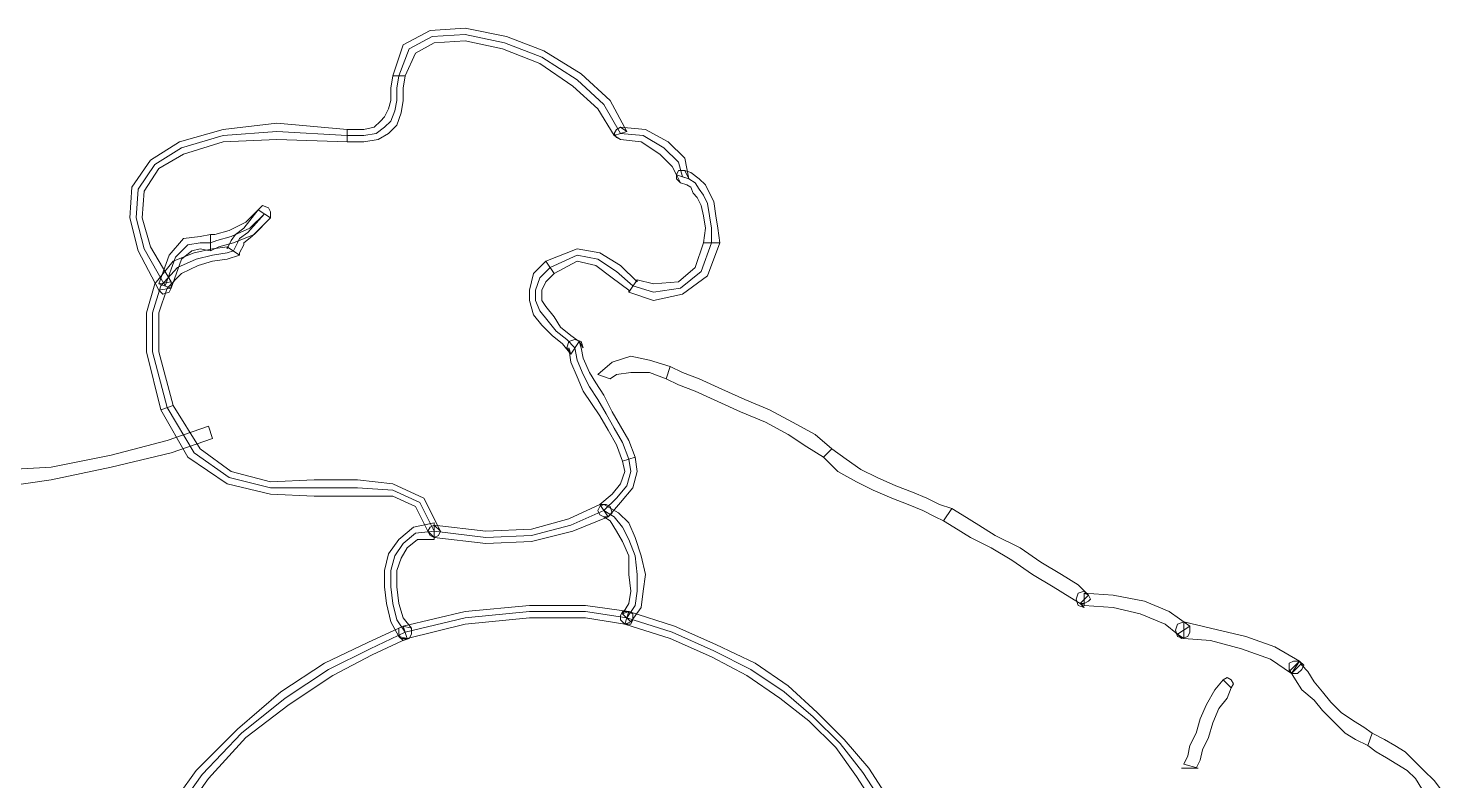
# Model space of a CAD drawing. Header units: millimetres. Extents: x -29311 to -3405, y 28913 to 42880.
# Drawn here: x -26080.14 to -26046.12, y 40428.17 to 40446.23 of the extents above; entities that cross this region are included whole.
import ezdxf

# ---------------------------------------------------------------- set-up
doc = ezdxf.new("R2010")
doc.units = ezdxf.units.MM
doc.layers.add('Duvar-200 cm', color=7, linetype='Continuous')
doc.layers.add('MIM_İnsan', color=251, linetype='Continuous', lineweight=9)

# ---------------------------------------------------------------- blocks, each defined once
blk = doc.blocks.new('FEEq')
at = {"layer": 'MIM_İnsan', "flags": 128}
for points in [[(92572.123, 15963.946), (92572.123, 15963.946), (92572.371, 15964.688), (92573.017, 15965.034), (92573.862, 15965.084), (92574.855, 15964.885), (92575.749, 15964.54), (92576.643, 15963.995), (92577.339, 15963.352), (92577.736, 15962.61), (92577.438, 15962.51), (92577.041, 15963.154), (92576.445, 15963.698), (92575.65, 15964.243), (92574.756, 15964.588), (92573.862, 15964.787), (92573.116, 15964.737), (92572.669, 15964.49), (92572.421, 15963.946), (92572.421, 15963.946), (92572.123, 15963.946)], [(92573.116, 15953.011), (92574.358, 15952.863), (92575.451, 15952.913), (92576.395, 15953.16), (92577.19, 15953.506), (92577.488, 15953.803), (92577.736, 15954.1), (92577.836, 15954.446), (92577.786, 15954.743), (92577.637, 15955.139), (92577.438, 15955.485), (92577.239, 15955.832), (92577.041, 15956.178), (92576.842, 15956.475), (92576.693, 15956.772), (92576.544, 15957.118), (92576.494, 15957.415), (92576.296, 15957.613), (92576.047, 15957.811), (92575.849, 15958.058), (92575.65, 15958.305), (92575.551, 15958.552), (92575.551, 15958.8), (92575.65, 15959.097), (92575.898, 15959.344), (92576.544, 15959.641), (92577.041, 15959.543), (92577.488, 15959.246), (92577.885, 15958.899), (92578.382, 15958.751), (92579.028, 15958.849), (92579.524, 15959.246), (92579.773, 15959.938), (92579.773, 15960.285), (92579.723, 15960.582), (92579.673, 15960.879), (92579.574, 15961.076), (92579.475, 15961.224), (92579.376, 15961.373), (92579.226, 15961.472), (92579.077, 15961.521), (92578.978, 15961.868), (92578.63, 15962.213), (92578.134, 15962.51), (92577.587, 15962.56), (92577.19, 15963.253), (92576.544, 15963.846), (92575.7, 15964.391), (92574.805, 15964.737), (92573.862, 15964.935), (92573.067, 15964.885), (92572.52, 15964.588), (92572.272, 15963.946), (92572.222, 15963.649), (92572.222, 15963.352), (92572.173, 15963.104), (92572.073, 15962.857), (92571.924, 15962.709), (92571.726, 15962.56), (92571.428, 15962.51), (92571.03, 15962.51), (92569.341, 15962.61), (92568.05, 15962.51), (92567.056, 15962.213), (92566.411, 15961.818), (92566.013, 15961.224), (92565.963, 15960.532), (92566.162, 15959.79), (92566.659, 15958.899), (92566.907, 15959.591), (92567.205, 15959.888), (92567.503, 15959.938), (92567.752, 15959.938), (92567.901, 15959.988), (92568.248, 15960.087), (92568.696, 15960.285), (92569.043, 15960.63), (92568.646, 15960.185), (92568.447, 15960.037), (92568.397, 15959.938), (92568.298, 15959.74), (92568.149, 15959.691), (92567.801, 15959.641), (92567.404, 15959.543), (92566.957, 15959.344), (92566.56, 15958.899), (92566.361, 15958.255), (92566.361, 15957.316), (92566.709, 15955.98), (92567.354, 15954.891), (92568.199, 15954.298), (92569.192, 15954.05), (92570.235, 15954.05), (92571.279, 15954.05), (92572.123, 15954.001), (92572.769, 15953.704), (92573.116, 15953.011), (92573.116, 15953.011)], [(92571.03, 15962.659), (92571.03, 15962.659), (92571.428, 15962.659), (92571.676, 15962.709), (92571.825, 15962.857), (92571.924, 15962.956), (92572.024, 15963.154), (92572.073, 15963.352), (92572.073, 15963.649), (92572.123, 15963.946), (92572.421, 15963.946), (92572.371, 15963.649), (92572.371, 15963.352), (92572.322, 15963.055), (92572.222, 15962.758), (92572.024, 15962.56), (92571.775, 15962.412), (92571.428, 15962.363), (92571.03, 15962.363), (92571.03, 15962.363), (92571.03, 15962.659)], [(92566.808, 15958.849), (92566.51, 15958.8), (92566.013, 15959.74), (92565.814, 15960.532), (92565.864, 15961.274), (92566.311, 15961.917), (92567.007, 15962.363), (92568.05, 15962.659), (92569.341, 15962.807), (92571.03, 15962.659), (92571.03, 15962.363), (92569.341, 15962.412), (92568.05, 15962.363), (92567.106, 15962.065), (92566.51, 15961.719), (92566.162, 15961.174), (92566.112, 15960.532), (92566.311, 15959.839), (92566.808, 15958.998), (92566.51, 15958.949), (92566.808, 15958.998), (92566.808, 15958.849), (92566.758, 15958.751), (92566.609, 15958.702), (92566.51, 15958.8), (92566.808, 15958.849)], [(92577.736, 15962.61), (92577.587, 15962.709), (92578.183, 15962.659), (92578.73, 15962.363), (92579.127, 15961.966), (92579.226, 15961.472), (92578.928, 15961.571), (92578.829, 15961.769), (92578.531, 15962.065), (92578.084, 15962.363), (92577.587, 15962.412), (92577.438, 15962.51), (92577.587, 15962.412), (92577.488, 15962.462), (92577.438, 15962.56), (92577.488, 15962.659), (92577.587, 15962.709), (92577.736, 15962.61)], [(92579.226, 15961.472), (92579.127, 15961.67), (92579.276, 15961.621), (92579.475, 15961.472), (92579.624, 15961.324), (92579.723, 15961.126), (92579.823, 15960.927), (92579.872, 15960.582), (92579.922, 15960.285), (92579.972, 15959.938), (92579.574, 15959.938), (92579.624, 15960.285), (92579.574, 15960.582), (92579.524, 15960.829), (92579.425, 15961.027), (92579.326, 15961.126), (92579.276, 15961.274), (92579.177, 15961.324), (92579.028, 15961.373), (92578.928, 15961.571), (92579.028, 15961.373), (92578.928, 15961.472), (92578.928, 15961.571), (92578.978, 15961.67), (92579.127, 15961.67), (92579.226, 15961.472)], [(92568.894, 15960.73), (92569.192, 15960.532), (92568.795, 15960.136), (92568.298, 15959.938), (92567.95, 15959.839), (92567.752, 15959.74), (92567.752, 15960.136), (92567.851, 15960.136), (92568.199, 15960.235), (92568.596, 15960.433), (92568.894, 15960.73), (92569.192, 15960.532), (92568.894, 15960.73), (92568.994, 15960.829), (92569.143, 15960.779), (92569.192, 15960.68), (92569.192, 15960.532), (92568.894, 15960.73)], [(92568.149, 15959.839), (92568.149, 15959.79), (92568.248, 15959.988), (92568.348, 15960.136), (92568.546, 15960.285), (92568.894, 15960.73), (92569.192, 15960.532), (92568.745, 15960.087), (92568.546, 15959.938), (92568.546, 15959.888), (92568.447, 15959.691), (92568.447, 15959.641), (92568.149, 15959.839)], [(92567.752, 15959.74), (92567.752, 15959.74), (92567.503, 15959.79), (92567.305, 15959.74), (92567.056, 15959.543), (92566.808, 15958.849), (92566.51, 15958.949), (92566.758, 15959.641), (92567.106, 15960.037), (92567.503, 15960.087), (92567.752, 15960.136), (92567.752, 15960.136), (92567.752, 15959.74)], [(92566.56, 15955.93), (92566.56, 15955.93), (92566.212, 15957.316), (92566.212, 15958.255), (92566.411, 15958.949), (92566.858, 15959.493), (92567.354, 15959.691), (92567.801, 15959.79), (92568.149, 15959.839), (92568.149, 15959.839), (92568.447, 15959.641), (92568.149, 15959.543), (92567.801, 15959.493), (92567.454, 15959.394), (92567.056, 15959.196), (92566.709, 15958.849), (92566.51, 15958.255), (92566.51, 15957.316), (92566.858, 15956.03), (92566.858, 15956.03), (92566.56, 15955.93)], [(92577.786, 15958.751), (92577.786, 15958.8), (92577.389, 15959.097), (92576.991, 15959.394), (92576.544, 15959.493), (92575.998, 15959.196), (92575.799, 15959.493), (92576.544, 15959.79), (92577.09, 15959.691), (92577.587, 15959.394), (92577.985, 15958.998), (92577.985, 15959.047), (92577.786, 15958.751)], [(92579.972, 15959.938), (92579.972, 15959.938), (92579.673, 15959.146), (92579.077, 15958.702), (92578.382, 15958.552), (92577.786, 15958.751), (92577.985, 15959.047), (92578.382, 15958.949), (92578.978, 15958.998), (92579.376, 15959.344), (92579.574, 15959.938), (92579.574, 15959.938), (92579.972, 15959.938)], [(92575.998, 15959.196), (92575.998, 15959.196), (92575.799, 15958.998), (92575.7, 15958.8), (92575.7, 15958.552), (92575.799, 15958.404), (92575.998, 15958.157), (92576.147, 15957.91), (92576.395, 15957.712), (92576.594, 15957.563), (92576.395, 15957.266), (92576.196, 15957.513), (92575.948, 15957.712), (92575.7, 15957.96), (92575.501, 15958.207), (92575.402, 15958.552), (92575.402, 15958.8), (92575.501, 15959.196), (92575.799, 15959.493), (92575.799, 15959.493), (92575.998, 15959.196)], [(92576.594, 15957.563), (92576.643, 15957.415), (92576.693, 15957.168), (92576.842, 15956.821), (92576.991, 15956.574), (92577.19, 15956.277), (92577.389, 15955.881), (92577.587, 15955.535), (92577.786, 15955.188), (92577.935, 15954.793), (92577.637, 15954.694), (92577.488, 15955.089), (92577.289, 15955.436), (92577.09, 15955.782), (92576.892, 15956.079), (92576.693, 15956.376), (92576.544, 15956.722), (92576.395, 15957.069), (92576.345, 15957.415), (92576.395, 15957.266), (92576.296, 15957.415), (92576.345, 15957.563), (92576.494, 15957.613), (92576.643, 15957.563), (92576.693, 15957.415), (92576.594, 15957.563)], [(92578.68, 15956.672), (92578.68, 15956.672), (92578.283, 15956.821), (92577.836, 15956.821), (92577.488, 15956.772), (92577.339, 15956.672), (92577.041, 15956.772), (92577.389, 15957.069), (92577.836, 15957.217), (92578.283, 15957.118), (92578.779, 15956.969), (92578.779, 15956.969), (92578.68, 15956.672)], [(92577.041, 15956.772), (92577.041, 15956.772), (92577.389, 15957.069), (92577.836, 15957.217), (92578.283, 15957.118), (92578.779, 15956.969), (92578.68, 15956.672), (92578.283, 15956.821), (92577.836, 15956.821), (92577.488, 15956.772), (92577.339, 15956.672), (92577.339, 15956.672), (92577.041, 15956.772)], [(92582.455, 15954.793), (92582.455, 15954.793), (92582.058, 15955.04), (92581.611, 15955.337), (92581.064, 15955.633), (92580.468, 15955.881), (92579.922, 15956.129), (92579.376, 15956.376), (92578.978, 15956.524), (92578.68, 15956.672), (92578.779, 15956.969), (92579.077, 15956.821), (92579.475, 15956.672), (92580.021, 15956.425), (92580.568, 15956.178), (92581.164, 15955.93), (92581.71, 15955.633), (92582.257, 15955.337), (92582.654, 15954.991), (92582.654, 15954.991), (92582.455, 15954.793)], [(92578.779, 15956.969), (92578.779, 15956.969), (92579.077, 15956.821), (92579.475, 15956.672), (92580.021, 15956.425), (92580.568, 15956.178), (92581.164, 15955.93), (92581.71, 15955.633), (92582.257, 15955.337), (92582.654, 15954.991), (92582.455, 15954.793), (92582.058, 15955.04), (92581.611, 15955.337), (92581.064, 15955.633), (92580.468, 15955.881), (92579.922, 15956.129), (92579.376, 15956.376), (92578.978, 15956.524), (92578.68, 15956.672), (92578.68, 15956.672), (92578.779, 15956.969)], [(92573.116, 15952.863), (92572.967, 15953.011), (92572.669, 15953.605), (92572.123, 15953.853), (92571.279, 15953.853), (92570.235, 15953.853), (92569.192, 15953.902), (92568.149, 15954.15), (92567.205, 15954.793), (92566.56, 15955.93), (92566.858, 15956.03), (92567.503, 15954.991), (92568.248, 15954.446), (92569.192, 15954.199), (92570.235, 15954.249), (92571.279, 15954.249), (92572.123, 15954.15), (92572.868, 15953.803), (92573.266, 15953.011), (92573.116, 15953.16), (92573.266, 15953.011), (92573.216, 15952.913), (92573.116, 15952.863), (92573.017, 15952.913), (92572.967, 15953.011), (92573.116, 15952.863)], [(92567.801, 15955.238), (92567.801, 15955.238), (92566.808, 15954.891), (92565.367, 15954.546), (92563.927, 15954.249), (92562.933, 15954.1), (92562.933, 15954.496), (92563.927, 15954.546), (92565.367, 15954.842), (92566.709, 15955.188), (92567.702, 15955.535), (92567.702, 15955.535), (92567.801, 15955.238)], [(92562.933, 15954.496), (92562.933, 15954.496), (92563.927, 15954.546), (92565.367, 15954.842), (92566.709, 15955.188), (92567.702, 15955.535), (92567.801, 15955.238), (92566.808, 15954.891), (92565.367, 15954.546), (92563.927, 15954.249), (92562.933, 15954.1), (92562.933, 15954.1), (92562.933, 15954.496)], [(92585.336, 15953.258), (92585.336, 15953.258), (92585.138, 15953.358), (92584.84, 15953.506), (92584.492, 15953.655), (92584.095, 15953.803), (92583.647, 15954.001), (92583.25, 15954.199), (92582.803, 15954.446), (92582.455, 15954.793), (92582.654, 15954.991), (92583.002, 15954.743), (92583.349, 15954.496), (92583.747, 15954.298), (92584.194, 15954.1), (92584.591, 15953.952), (92584.939, 15953.803), (92585.237, 15953.655), (92585.535, 15953.556), (92585.535, 15953.556), (92585.336, 15953.258)], [(92582.654, 15954.991), (92582.654, 15954.991), (92583.002, 15954.743), (92583.349, 15954.496), (92583.747, 15954.298), (92584.194, 15954.1), (92584.591, 15953.952), (92584.939, 15953.803), (92585.237, 15953.655), (92585.535, 15953.556), (92585.336, 15953.258), (92585.138, 15953.358), (92584.84, 15953.506), (92584.492, 15953.655), (92584.095, 15953.803), (92583.647, 15954.001), (92583.25, 15954.199), (92582.803, 15954.446), (92582.455, 15954.793), (92582.455, 15954.793), (92582.654, 15954.991)], [(92577.935, 15954.793), (92577.935, 15954.793), (92577.985, 15954.446), (92577.885, 15954.05), (92577.587, 15953.704), (92577.289, 15953.358), (92577.09, 15953.655), (92577.389, 15953.902), (92577.587, 15954.15), (92577.687, 15954.446), (92577.637, 15954.694), (92577.637, 15954.694), (92577.935, 15954.793)], [(92577.19, 15953.506), (92576.395, 15953.16), (92575.451, 15952.913), (92574.358, 15952.863), (92573.116, 15953.011), (92572.669, 15952.963), (92572.371, 15952.714), (92572.173, 15952.418), (92572.073, 15952.072), (92572.073, 15951.675), (92572.123, 15951.28), (92572.222, 15950.884), (92572.421, 15950.588), (92573.862, 15950.933), (92575.402, 15951.082), (92576.743, 15951.082), (92577.736, 15950.933), (92577.935, 15951.23), (92577.985, 15951.577), (92577.985, 15951.972), (92577.935, 15952.418), (92577.786, 15952.814), (92577.637, 15953.111), (92577.438, 15953.358), (92577.19, 15953.506), (92577.19, 15953.506)], [(92573.116, 15953.21), (92573.116, 15953.16), (92574.358, 15953.011), (92575.451, 15953.061), (92576.345, 15953.308), (92577.09, 15953.655), (92577.289, 15953.358), (92576.445, 15953.011), (92575.451, 15952.764), (92574.358, 15952.714), (92573.116, 15952.863), (92573.116, 15952.814), (92573.116, 15952.863), (92573.017, 15952.913), (92572.967, 15953.011), (92573.017, 15953.111), (92573.116, 15953.16), (92573.116, 15953.21)], [(92577.289, 15953.358), (92577.289, 15953.358), (92576.445, 15953.011), (92575.451, 15952.764), (92574.358, 15952.714), (92573.116, 15952.863), (92573.116, 15953.16), (92574.358, 15953.011), (92575.451, 15953.061), (92576.345, 15953.308), (92577.09, 15953.655), (92577.09, 15953.655), (92577.09, 15953.655), (92577.239, 15953.655), (92577.339, 15953.605), (92577.389, 15953.457), (92577.289, 15953.358), (92577.289, 15953.358)], [(92577.09, 15953.655), (92577.19, 15953.655), (92577.538, 15953.457), (92577.786, 15953.21), (92577.935, 15952.863), (92578.084, 15952.418), (92578.183, 15951.972), (92578.134, 15951.577), (92578.084, 15951.181), (92577.836, 15950.835), (92577.637, 15951.033), (92577.786, 15951.28), (92577.836, 15951.577), (92577.786, 15951.972), (92577.786, 15952.418), (92577.637, 15952.764), (92577.488, 15953.011), (92577.339, 15953.258), (92577.19, 15953.358), (92577.289, 15953.358), (92577.19, 15953.358), (92577.09, 15953.408), (92577.041, 15953.506), (92577.09, 15953.605), (92577.19, 15953.655), (92577.09, 15953.655)], [(92588.714, 15951.23), (92588.615, 15951.28), (92588.366, 15951.428), (92587.969, 15951.675), (92587.472, 15951.972), (92586.976, 15952.319), (92586.479, 15952.616), (92585.982, 15952.863), (92585.585, 15953.111), (92585.336, 15953.258), (92585.535, 15953.556), (92585.783, 15953.408), (92586.181, 15953.16), (92586.578, 15952.913), (92587.174, 15952.616), (92587.671, 15952.269), (92588.168, 15951.972), (92588.565, 15951.725), (92588.814, 15951.478), (92588.714, 15951.527), (92588.814, 15951.478), (92588.863, 15951.379), (92588.814, 15951.33), (92588.714, 15951.28), (92588.615, 15951.28), (92588.714, 15951.23)], [(92585.535, 15953.556), (92585.535, 15953.556), (92585.783, 15953.408), (92586.181, 15953.16), (92586.578, 15952.913), (92587.174, 15952.616), (92587.671, 15952.269), (92588.168, 15951.972), (92588.565, 15951.725), (92588.814, 15951.478), (92588.615, 15951.28), (92588.366, 15951.428), (92587.969, 15951.675), (92587.472, 15951.972), (92586.976, 15952.319), (92586.479, 15952.616), (92585.982, 15952.863), (92585.585, 15953.111), (92585.336, 15953.258), (92585.336, 15953.258), (92585.535, 15953.556)], [(92572.471, 15950.439), (92572.272, 15950.488), (92572.073, 15950.835), (92571.974, 15951.28), (92571.924, 15951.675), (92571.924, 15952.072), (92572.024, 15952.467), (92572.272, 15952.814), (92572.62, 15953.111), (92573.116, 15953.21), (92573.116, 15952.814), (92572.719, 15952.814), (92572.471, 15952.616), (92572.322, 15952.369), (92572.222, 15952.072), (92572.222, 15951.675), (92572.272, 15951.28), (92572.371, 15950.933), (92572.57, 15950.686), (92572.371, 15950.736), (92572.57, 15950.686), (92572.57, 15950.538), (92572.52, 15950.439), (92572.371, 15950.389), (92572.272, 15950.488), (92572.471, 15950.439)], [(92588.814, 15951.478), (92588.714, 15951.527), (92589.41, 15951.478), (92590.155, 15951.33), (92590.751, 15951.082), (92591.248, 15950.736), (92590.95, 15950.538), (92590.652, 15950.785), (92590.055, 15951.033), (92589.41, 15951.181), (92588.714, 15951.23), (92588.615, 15951.28), (92588.714, 15951.181), (92588.565, 15951.23), (92588.516, 15951.379), (92588.565, 15951.527), (92588.714, 15951.577), (92588.814, 15951.478)], [(92591.099, 15950.439), (92590.95, 15950.538), (92590.652, 15950.785), (92590.055, 15951.033), (92589.41, 15951.181), (92588.714, 15951.23), (92588.714, 15951.527), (92589.41, 15951.478), (92590.155, 15951.33), (92590.751, 15951.082), (92591.248, 15950.736), (92591.099, 15950.835), (92591.248, 15950.736), (92591.248, 15950.588), (92591.198, 15950.488), (92591.049, 15950.439), (92590.95, 15950.538), (92591.099, 15950.439)], [(92572.371, 15950.736), (92572.371, 15950.736), (92573.862, 15951.082), (92575.402, 15951.23), (92576.743, 15951.23), (92577.786, 15951.082), (92577.687, 15950.785), (92576.743, 15950.933), (92575.402, 15950.933), (92573.862, 15950.785), (92572.471, 15950.439), (92572.471, 15950.439), (92572.471, 15950.439), (92572.322, 15950.439), (92572.272, 15950.538), (92572.272, 15950.686), (92572.371, 15950.736), (92572.371, 15950.736)], [(92577.836, 15950.835), (92577.687, 15950.785), (92576.743, 15950.933), (92575.402, 15950.933), (92573.862, 15950.785), (92572.471, 15950.439), (92572.371, 15950.736), (92573.862, 15951.082), (92575.402, 15951.23), (92576.743, 15951.23), (92577.786, 15951.082), (92577.637, 15951.033), (92577.786, 15951.082), (92577.885, 15951.033), (92577.885, 15950.884), (92577.836, 15950.785), (92577.687, 15950.785), (92577.836, 15950.835)], [(92591.248, 15950.736), (92591.099, 15950.835), (92591.744, 15950.686), (92592.589, 15950.488), (92593.284, 15950.241), (92593.88, 15949.895), (92593.682, 15949.597), (92593.185, 15949.944), (92592.489, 15950.191), (92591.744, 15950.389), (92591.099, 15950.439), (92590.95, 15950.538), (92591.099, 15950.439), (92590.95, 15950.488), (92590.9, 15950.637), (92590.95, 15950.785), (92591.099, 15950.835), (92591.248, 15950.736)], [(92593.93, 15949.845), (92593.682, 15949.597), (92593.185, 15949.944), (92592.489, 15950.191), (92591.744, 15950.389), (92591.099, 15950.439), (92591.099, 15950.835), (92591.744, 15950.686), (92592.589, 15950.488), (92593.284, 15950.241), (92593.88, 15949.895), (92593.632, 15949.647), (92593.88, 15949.895), (92593.98, 15949.796), (92593.93, 15949.697), (92593.831, 15949.597), (92593.682, 15949.597), (92593.93, 15949.845)], [(92593.93, 15949.845), (92593.93, 15949.796), (92594.079, 15949.647), (92594.228, 15949.4), (92594.427, 15949.153), (92594.625, 15948.905), (92594.874, 15948.658), (92595.172, 15948.46), (92595.42, 15948.311), (92595.619, 15948.163), (92595.52, 15947.866), (92595.222, 15948.014), (92594.973, 15948.163), (92594.675, 15948.46), (92594.427, 15948.708), (92594.228, 15948.955), (92593.93, 15949.202), (92593.781, 15949.449), (92593.632, 15949.697), (92593.632, 15949.647), (92593.632, 15949.697), (92593.632, 15949.845), (92593.731, 15949.895), (92593.88, 15949.895), (92593.93, 15949.796), (92593.93, 15949.845)], [(92593.88, 15949.895), (92593.93, 15949.796), (92594.079, 15949.647), (92594.228, 15949.4), (92594.427, 15949.153), (92594.625, 15948.905), (92594.874, 15948.658), (92595.172, 15948.46), (92595.42, 15948.311), (92595.619, 15948.163), (92595.52, 15947.866), (92595.222, 15948.014), (92594.973, 15948.163), (92594.675, 15948.46), (92594.427, 15948.708), (92594.228, 15948.955), (92593.93, 15949.202), (92593.781, 15949.449), (92593.632, 15949.697), (92593.682, 15949.597), (92593.632, 15949.697), (92593.632, 15949.845), (92593.731, 15949.895), (92593.88, 15949.895), (92593.93, 15949.796), (92593.88, 15949.895)], [(92591.446, 15947.322), (92591.099, 15947.421), (92591.198, 15947.619), (92591.248, 15947.866), (92591.397, 15948.163), (92591.496, 15948.509), (92591.645, 15948.856), (92591.844, 15949.202), (92592.042, 15949.449), (92592.241, 15949.252), (92592.142, 15949.005), (92591.943, 15948.756), (92591.794, 15948.411), (92591.695, 15948.064), (92591.546, 15947.767), (92591.496, 15947.52), (92591.397, 15947.322), (92591.049, 15947.322), (92591.446, 15947.322)], [(92592.042, 15949.449), (92592.142, 15949.499), (92592.241, 15949.449), (92592.291, 15949.35), (92592.241, 15949.252), (92592.042, 15949.449)], [(92595.619, 15948.163), (92595.619, 15948.163), (92595.917, 15948.014), (92596.165, 15947.866), (92596.414, 15947.717), (92596.662, 15947.47), (92596.861, 15947.272), (92597.109, 15947.025), (92597.258, 15946.827), (92597.407, 15946.58), (92597.109, 15946.481), (92596.96, 15946.63), (92596.811, 15946.827), (92596.662, 15947.075), (92596.463, 15947.272), (92596.215, 15947.421), (92595.967, 15947.569), (92595.718, 15947.717), (92595.52, 15947.866), (92595.52, 15947.866), (92595.619, 15948.163)], [(92595.619, 15948.163), (92595.619, 15948.163), (92595.917, 15948.014), (92596.165, 15947.866), (92596.414, 15947.717), (92596.662, 15947.47), (92596.861, 15947.272), (92597.109, 15947.025), (92597.258, 15946.827), (92597.407, 15946.58), (92597.109, 15946.481), (92596.96, 15946.63), (92596.811, 15946.827), (92596.662, 15947.075), (92596.463, 15947.272), (92596.215, 15947.421), (92595.967, 15947.569), (92595.718, 15947.717), (92595.52, 15947.866), (92595.52, 15947.866), (92595.619, 15948.163)]]:
    blk.add_lwpolyline(points, close=True, dxfattribs=at)
for points in [[(92583.846, 15946.53), (92583.399, 15947.223), (92582.853, 15947.916), (92582.207, 15948.559), (92581.511, 15949.153), (92580.717, 15949.697), (92579.823, 15950.142), (92578.829, 15950.588), (92577.736, 15950.933), (92576.743, 15951.082), (92575.402, 15951.082), (92573.862, 15950.933), (92572.421, 15950.588), (92571.577, 15950.191), (92570.583, 15949.697), (92569.54, 15949.005), (92568.497, 15948.163), (92567.553, 15947.173), (92566.709, 15945.986)], [(92583.697, 15946.431), (92583.25, 15947.124), (92582.753, 15947.817), (92582.108, 15948.46), (92581.412, 15949.005), (92580.617, 15949.548), (92579.773, 15949.994), (92578.779, 15950.439), (92577.687, 15950.785), (92577.687, 15950.785), (92577.687, 15950.785), (92577.587, 15950.884), (92577.587, 15950.983), (92577.637, 15951.082), (92577.786, 15951.082), (92577.786, 15951.082), (92577.786, 15951.082), (92577.786, 15951.082), (92578.879, 15950.736), (92579.872, 15950.291), (92580.816, 15949.845), (92581.611, 15949.301), (92582.306, 15948.658), (92582.952, 15948.014), (92583.548, 15947.322), (92583.995, 15946.63)], [(92566.56, 15946.085), (92567.404, 15947.272), (92568.397, 15948.262), (92569.441, 15949.153), (92570.484, 15949.845), (92571.527, 15950.339), (92572.371, 15950.736), (92572.471, 15950.439), (92571.626, 15950.043), (92570.682, 15949.548), (92569.639, 15948.856), (92568.596, 15948.064), (92567.702, 15947.075), (92566.858, 15945.887)]]:
    blk.add_lwpolyline(points, dxfattribs=at)

msp = doc.modelspace()

# ---------------------------------------------------------------- block references
at = {"layer": 'Duvar-200 cm'}
msp.add_blockref('FEEq', (-118643.525, 24481.143), dxfattribs=at)

doc.saveas('drawing.dxf')
